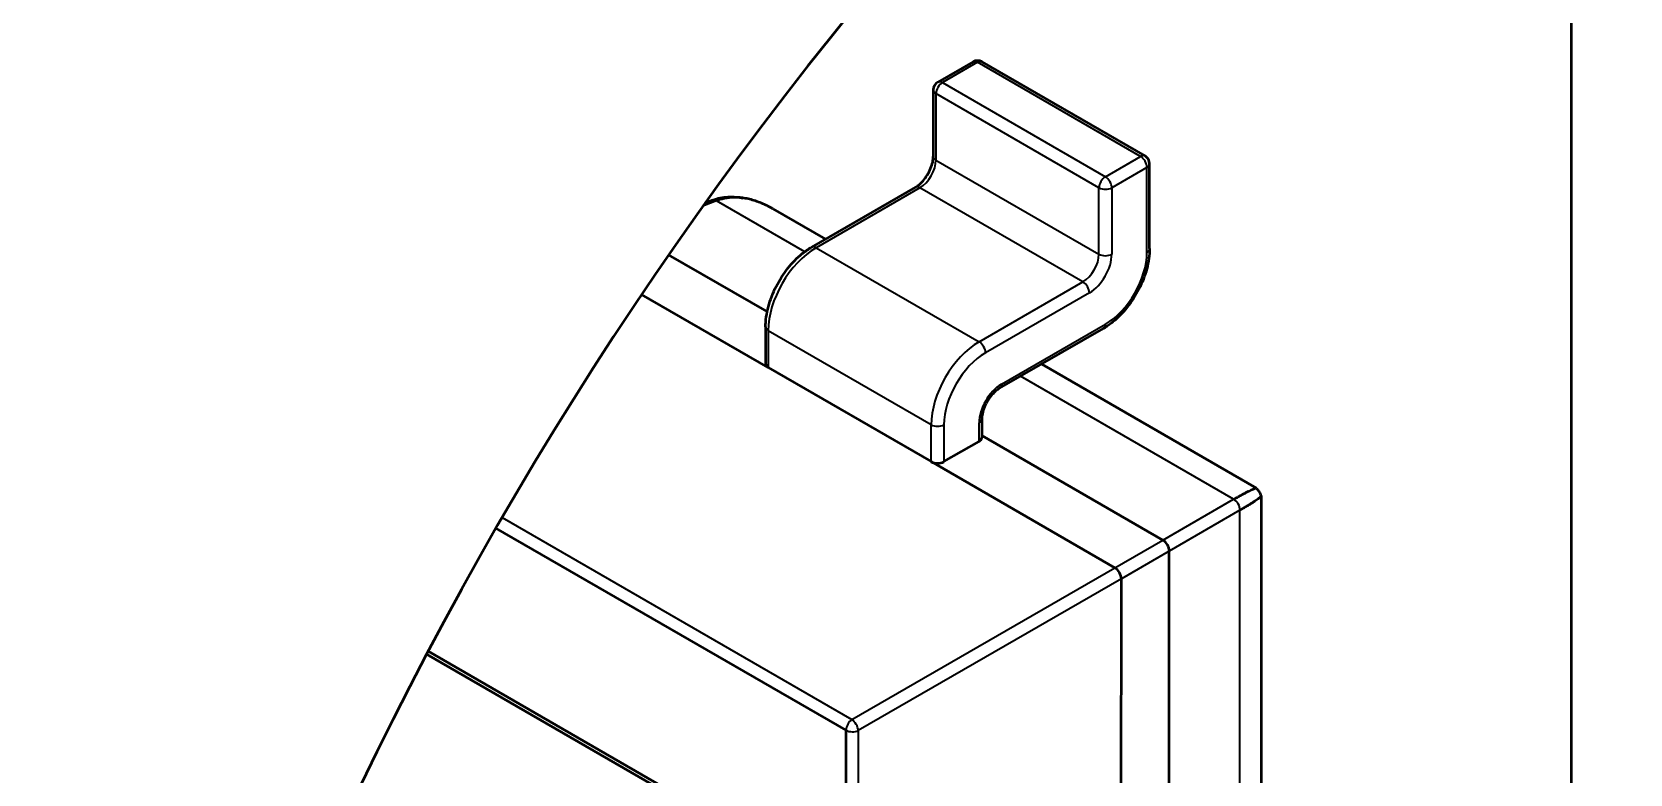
# Model space of a CAD drawing. Header units: millimetres. Extents: x 3100 to 5091, y 868 to 1900.
# Drawn here: x 4150.912 to 4154.447, y 1678.561 to 1680.204 of the extents above; entities that cross this region are included whole.
import ezdxf

# ---------------------------------------------------------------- set-up
doc = ezdxf.new("R2010")
doc.units = ezdxf.units.MM
doc.header["$LTSCALE"] = 1.8
doc.layers.add('외형선(ISO)', color=7, linetype='Continuous', lineweight=50)
doc.layers.add('좁은 외형선(ISO)', color=7, linetype='Continuous', lineweight=35)

msp = doc.modelspace()

# ---------------------------------------------------------------- linework, layer by layer
at = {"layer": '외형선(ISO)'}
for p, q in [((4154.3179, 1659.7103), (4154.3179, 1681.6825)), ((4152.9939, 1680.1374), (4152.9161, 1680.0924)), ((4153.3745, 1679.9291), (4153.0139, 1680.1374)), ((4152.9061, 1680.0751), (4152.9061, 1679.9282)), ((4153.3845, 1679.724), (4153.3845, 1679.9117)), ((4152.8666, 1679.8598), (4152.6368, 1679.7271)), ((4152.418, 1679.8315), (4152.4007, 1679.8247)), ((4152.5511, 1679.8119), (4152.6674, 1679.7448)), ((4152.5385, 1679.5845), (4152.3204, 1679.7105)), ((4152.5407, 1679.4608), (4152.2605, 1679.6226)), ((4152.5349, 1679.5506), (4152.5348, 1679.4689)), ((4153.0528, 1679.4148), (4153.2826, 1679.5474)), ((4152.5407, 1679.4608), (4152.9013, 1679.2525)), ((4153.1458, 1679.4685), (4153.6212, 1679.1939)), ((4153.0133, 1679.3464), (4153.0133, 1679.3055)), ((4153.414, 1679.0789), (4153.0133, 1679.3103)), ((4152.9296, 1679.2525), (4153.0074, 1679.2974)), ((4153.3079, 1679.0176), (4152.9013, 1679.2525)), ((4153.6313, 1679.1764), (4153.631, 1677.002)), ((4152.7131, 1678.6579), (4151.9385, 1679.1053)), ((4153.414, 1679.0788), (4153.414, 1679.0789)), ((4153.4277, 1676.7602), (4153.4281, 1679.0544)), ((4153.4281, 1679.0544), (4153.4281, 1679.0544)), ((4153.308, 1679.0176), (4153.3079, 1679.0176)), ((4153.3217, 1676.699), (4153.3221, 1678.9931)), ((4153.3221, 1678.9931), (4153.3221, 1678.9932)), ((4151.785, 1678.8265), (4152.7131, 1678.2905)), ((4151.7883, 1678.8328), (4152.7131, 1678.2987)), ((4152.7131, 1678.2905), (4152.7131, 1678.6579))]:
    msp.add_line(p, q, dxfattribs=at)
for centre, start, end in [((4153.0039, 1680.12), 59.9906, 120), ((4152.9261, 1680.0751), 120, 179.9906), ((4153.3645, 1679.9117), 359.9906, 59.9906)]:
    msp.add_arc(centre, 0.02, start, end, dxfattribs=at)
for centre, major_axis, ratio, start_param, end_param in [((4154.4475, 1677.6776), (2.5, 4.3301), 0.57735, 5.497787, 8.63938), ((4152.5548, 1679.4689), (-0.02, 0), 0.57746, 0, 0.785493), ((4152.9933, 1679.3055), (0.02, 0), 0.57746, 5.497882, 6.283185), ((4152.9155, 1679.2606), (-0.02, 0), 0.57746, 0.785493, 2.356289), ((4153.4134, 1679.0622), (0.01, -0.0173), 0.626638, 0.787657, 2.353539), ((4153.3086, 1679.0017), (0.01, -0.0173), 0.525861, 0.787677, 2.353552)]:
    msp.add_ellipse(centre, major_axis=major_axis, ratio=ratio, start_param=start_param, end_param=end_param, dxfattribs=at)
for points, knots in [([(4152.8666, 1679.8598), (4152.8697, 1679.8615), (4152.873, 1679.864), (4152.8795, 1679.8698), (4152.8828, 1679.8732), (4152.889, 1679.881), (4152.8921, 1679.8855), (4152.8974, 1679.8948), (4152.8997, 1679.8998), (4152.9033, 1679.9096), (4152.9046, 1679.9145), (4152.9059, 1679.9223), (4152.9061, 1679.9254), (4152.9061, 1679.9282)], [0, 0, 0, 0, 0.001510453, 0.001510453, 0.003013376, 0.003013376, 0.004603009, 0.004603009, 0.00623754, 0.00623754, 0.007868803, 0.007868803, 0.009050935, 0.009050935, 0.009050935, 0.009050935]), ([(4152.418, 1679.8315), (4152.4287, 1679.8357), (4152.4403, 1679.8379), (4152.4631, 1679.8389), (4152.4744, 1679.8379), (4152.4857, 1679.8359)], [0, 0, 0, 0, 0.003926271, 0.003926271, 0.007626008, 0.007626008, 0.007626008, 0.007626008]), ([(4152.5511, 1679.8119), (4152.5494, 1679.8129), (4152.5477, 1679.8139), (4152.5459, 1679.8149), (4152.5414, 1679.8173), (4152.537, 1679.8195), (4152.5325, 1679.8216), (4152.528, 1679.8236), (4152.5236, 1679.8255), (4152.5192, 1679.8271), (4152.5148, 1679.8288), (4152.5104, 1679.8302), (4152.5061, 1679.8315), (4152.5018, 1679.8327), (4152.4975, 1679.8337), (4152.4933, 1679.8346), (4152.4891, 1679.8354), (4152.4849, 1679.8361), (4152.4809, 1679.8365), (4152.4768, 1679.837), (4152.4728, 1679.8372), (4152.4689, 1679.8373), (4152.465, 1679.8374), (4152.4611, 1679.8372), (4152.4574, 1679.8369), (4152.4537, 1679.8366), (4152.45, 1679.8362), (4152.4465, 1679.8355), (4152.443, 1679.8349), (4152.4395, 1679.8341), (4152.4362, 1679.8331), (4152.4329, 1679.8322), (4152.4297, 1679.8311), (4152.4265, 1679.8298)], [2.3537343, 2.3537343, 2.3537343, 2.3537343, 2.3799944, 2.3799944, 2.3799944, 2.4474276, 2.4474276, 2.4474276, 2.5148608, 2.5148608, 2.5148608, 2.582294, 2.582294, 2.582294, 2.6497271, 2.6497271, 2.6497271, 2.7171603, 2.7171603, 2.7171603, 2.7845935, 2.7845935, 2.7845935, 2.8520267, 2.8520267, 2.8520267, 2.9194598, 2.9194598, 2.9194598, 2.986893, 2.986893, 2.986893, 3.0543262, 3.0543262, 3.0543262, 3.0543262]), ([(4152.5349, 1679.5506), (4152.5349, 1679.5649), (4152.5371, 1679.5802), (4152.5452, 1679.6105), (4152.5511, 1679.6257), (4152.5658, 1679.6544), (4152.5746, 1679.6681), (4152.5941, 1679.6927), (4152.6049, 1679.7037), (4152.6229, 1679.7183), (4152.6298, 1679.7231), (4152.6368, 1679.7271)], [0, 0, 0, 0, 0.00501756, 0.00501756, 0.0098973, 0.0098973, 0.01468923, 0.01468923, 0.01945889, 0.01945889, 0.02229104, 0.02229104, 0.02229104, 0.02229104]), ([(4153.3845, 1679.724), (4153.3845, 1679.7097), (4153.3823, 1679.6943), (4153.3742, 1679.664), (4153.3682, 1679.6488), (4153.3536, 1679.6201), (4153.3448, 1679.6064), (4153.3253, 1679.5819), (4153.3144, 1679.5708), (4153.2965, 1679.5563), (4153.2896, 1679.5515), (4153.2826, 1679.5474)], [0, 0, 0, 0, 0.00501756, 0.00501756, 0.0098973, 0.0098973, 0.01468923, 0.01468923, 0.01945889, 0.01945889, 0.02229104, 0.02229104, 0.02229104, 0.02229104]), ([(4153.0528, 1679.4148), (4153.0497, 1679.413), (4153.0464, 1679.4106), (4153.0398, 1679.4048), (4153.0366, 1679.4013), (4153.0303, 1679.3935), (4153.0273, 1679.3891), (4153.022, 1679.3797), (4153.0197, 1679.3747), (4153.0161, 1679.3649), (4153.0148, 1679.36), (4153.0135, 1679.3522), (4153.0133, 1679.3491), (4153.0133, 1679.3464)], [0, 0, 0, 0, 0.001510453, 0.001510453, 0.003013376, 0.003013376, 0.004603009, 0.004603009, 0.00623754, 0.00623754, 0.007868803, 0.007868803, 0.009050935, 0.009050935, 0.009050935, 0.009050935]), ([(4153.5705, 1679.1692), (4153.5731, 1679.1707), (4153.5757, 1679.1721), (4153.5782, 1679.1735), (4153.5808, 1679.1749), (4153.5832, 1679.1763), (4153.5856, 1679.1776), (4153.588, 1679.1789), (4153.5903, 1679.1802), (4153.5925, 1679.1813), (4153.5947, 1679.1825), (4153.5968, 1679.1836), (4153.5988, 1679.1847), (4153.6008, 1679.1857), (4153.6027, 1679.1867), (4153.6045, 1679.1875), (4153.6063, 1679.1884), (4153.6079, 1679.1892), (4153.6094, 1679.1899), (4153.6109, 1679.1907), (4153.6123, 1679.1913), (4153.6136, 1679.1918), (4153.6148, 1679.1924), (4153.6159, 1679.1928), (4153.6169, 1679.1931), (4153.6178, 1679.1935), (4153.6187, 1679.1937), (4153.6193, 1679.1939), (4153.62, 1679.194), (4153.6205, 1679.1941), (4153.6209, 1679.194), (4153.6211, 1679.194), (4153.6212, 1679.1939), (4153.6213, 1679.1938)], [3.2288591, 3.2288591, 3.2288591, 3.2288591, 3.2962923, 3.2962923, 3.2962923, 3.3637255, 3.3637255, 3.3637255, 3.4311586, 3.4311586, 3.4311586, 3.4985918, 3.4985918, 3.4985918, 3.566025, 3.566025, 3.566025, 3.6334582, 3.6334582, 3.6334582, 3.7008913, 3.7008913, 3.7008913, 3.7683245, 3.7683245, 3.7683245, 3.8357577, 3.8357577, 3.8357577, 3.9031909, 3.9031909, 3.9031909, 3.9380442, 3.9380442, 3.9380442, 3.9380442]), ([(4153.6313, 1679.1765), (4153.6313, 1679.1763), (4153.6313, 1679.1762), (4153.6313, 1679.176), (4153.6311, 1679.1757), (4153.6308, 1679.1752), (4153.6304, 1679.1747), (4153.6299, 1679.1742), (4153.6293, 1679.1737), (4153.6285, 1679.173), (4153.6277, 1679.1723), (4153.6268, 1679.1716), (4153.6257, 1679.1708), (4153.6246, 1679.17), (4153.6234, 1679.1691), (4153.622, 1679.1681), (4153.6206, 1679.1672), (4153.6191, 1679.1661), (4153.6175, 1679.165), (4153.6158, 1679.1639), (4153.614, 1679.1628), (4153.6121, 1679.1616), (4153.6103, 1679.1604), (4153.6082, 1679.1591), (4153.6061, 1679.1578), (4153.604, 1679.1564), (4153.6018, 1679.1551), (4153.5994, 1679.1537), (4153.5971, 1679.1523), (4153.5947, 1679.1508), (4153.5922, 1679.1493), (4153.5897, 1679.1478), (4153.5872, 1679.1463), (4153.5845, 1679.1448)], [2.3452559, 2.3452559, 2.3452559, 2.3452559, 2.3799944, 2.3799944, 2.3799944, 2.4474276, 2.4474276, 2.4474276, 2.5148608, 2.5148608, 2.5148608, 2.582294, 2.582294, 2.582294, 2.6497271, 2.6497271, 2.6497271, 2.7171603, 2.7171603, 2.7171603, 2.7845935, 2.7845935, 2.7845935, 2.8520267, 2.8520267, 2.8520267, 2.9194598, 2.9194598, 2.9194598, 2.986893, 2.986893, 2.986893, 3.0543262, 3.0543262, 3.0543262, 3.0543262]), ([(4153.6208, 1679.1933), (4153.6229, 1679.1915), (4153.6247, 1679.1895), (4153.6278, 1679.1848), (4153.6291, 1679.182), (4153.6302, 1679.1783), (4153.6304, 1679.1773), (4153.6306, 1679.1763)], [0, 0, 0, 0, 0.000808075, 0.000808075, 0.001695555, 0.001695555, 0.001991993, 0.001991993, 0.001991993, 0.001991993])]:
    msp.add_open_spline(points, degree=3, knots=knots, dxfattribs=at)
at = {"layer": '좁은 외형선(ISO)'}
for p, q in [((4153.0039, 1680.1364), (4152.9261, 1680.0915)), ((4153.3645, 1679.9281), (4153.0039, 1680.1364)), ((4152.9261, 1680.0915), (4153.2868, 1679.8832)), ((4153.2726, 1679.8587), (4152.912, 1680.067)), ((4152.912, 1680.067), (4152.912, 1679.92)), ((4152.912, 1679.92), (4153.2726, 1679.7117)), ((4153.2868, 1679.8832), (4153.3645, 1679.9281)), ((4153.3787, 1679.9036), (4153.3009, 1679.8587)), ((4153.3787, 1679.7158), (4153.3787, 1679.9036)), ((4152.8766, 1679.8588), (4152.6468, 1679.7261)), ((4153.2372, 1679.6505), (4152.8766, 1679.8588)), ((4153.2726, 1679.7117), (4153.2726, 1679.8587)), ((4153.3009, 1679.8587), (4153.3009, 1679.7117)), ((4152.4265, 1679.8298), (4152.3958, 1679.8178)), ((4152.6217, 1679.7171), (4152.4265, 1679.8298)), ((4152.6468, 1679.7261), (4153.0074, 1679.5178)), ((4153.0074, 1679.5178), (4153.2372, 1679.6505)), ((4153.2514, 1679.626), (4153.0216, 1679.4933)), ((4153.0569, 1679.4239), (4153.2867, 1679.5566)), ((4152.9013, 1679.3341), (4152.5407, 1679.5424)), ((4152.5407, 1679.5424), (4152.5407, 1679.4608)), ((4153.5705, 1679.1692), (4153.099, 1679.4415)), ((4152.9013, 1679.2525), (4152.9013, 1679.3341)), ((4152.9296, 1679.3341), (4152.9296, 1679.2525)), ((4153.0074, 1679.2974), (4153.0074, 1679.3382)), ((4153.414, 1679.0788), (4153.5705, 1679.1692)), ((4153.5845, 1679.1448), (4153.4281, 1679.0544)), ((4153.5842, 1676.8851), (4153.5845, 1679.1448)), ((4151.952, 1679.1287), (4152.726, 1678.6816)), ((4153.3079, 1679.0176), (4153.414, 1679.0789)), ((4153.4281, 1679.0544), (4153.3221, 1678.9931)), ((4152.726, 1678.6816), (4153.308, 1679.0176)), ((4153.3221, 1678.9932), (4152.7401, 1678.6572)), ((4152.7401, 1678.6572), (4152.7398, 1676.4711))]:
    msp.add_line(p, q, dxfattribs=at)
for centre, major_axis, ratio, start_param, end_param in [((4153.0039, 1680.12), (-0.01, 0.0173), 0.57735, 5.497598, 6.283185), ((4153.0039, 1680.12), (0.01, 0.0173), 0.577241, 0, 0.785493), ((4152.9261, 1680.0751), (-0.01, -0.0173), 0.577241, 3.927086, 5.497882), ((4152.9261, 1680.0751), (-0.01, 0.0173), 0.57735, 5.497598, 6.283185), ((4152.9261, 1680.0751), (-0.02, 0), 0.57746, 0, 0.785493), ((4152.8766, 1679.8996), (-0.025, -0.0433), 0.577241, 0.785493, 2.356289), ((4152.9261, 1679.9282), (-0.02, 0), 0.57746, 0, 0.785493), ((4153.3645, 1679.9117), (0.01, 0.0173), 0.577241, 0, 0.785493), ((4153.3645, 1679.9117), (-0.01, 0.0173), 0.57735, 3.926801, 5.497598), ((4153.3645, 1679.9117), (0.02, 0), 0.57746, 5.497882, 6.283185), ((4153.2868, 1679.8668), (-0.01, -0.0173), 0.577241, 3.927086, 5.497882), ((4153.2868, 1679.8668), (-0.01, 0.0173), 0.57735, 3.926801, 5.497598), ((4152.8766, 1679.8424), (-0.01, 0.0173), 0.57735, 5.497598, 6.283185), ((4153.2868, 1679.8668), (-0.02, 0), 0.57746, 0.785493, 2.356289), ((4152.4253, 1679.8129), (-0.0073, 0.0186), 0.573, 5.588008, 6.283185), ((4152.6468, 1679.6036), (-0.075, -0.1299), 0.577241, 3.927086, 5.497882), ((4152.6468, 1679.7098), (-0.01, 0.0173), 0.57735, 5.497598, 6.283185), ((4153.2372, 1679.6913), (0.025, 0.0433), 0.577241, 3.927086, 5.497882), ((4153.2514, 1679.6831), (-0.035, -0.0606), 0.577241, 0.785493, 2.356289), ((4153.2867, 1679.7199), (-0.02, 0), 0.57746, 0.785493, 2.356289), ((4153.2867, 1679.6627), (0.065, 0.1126), 0.577241, 3.927086, 5.497882), ((4153.3645, 1679.724), (0.02, 0), 0.57746, 5.497882, 6.283185), ((4153.2372, 1679.6342), (-0.01, 0.0173), 0.57735, 3.926801, 5.497598), ((4153.2726, 1679.5648), (0.01, -0.0173), 0.57735, 0, 0.785209), ((4152.5549, 1679.5506), (-0.02, 0), 0.57746, 0, 0.785493), ((4153.0074, 1679.3953), (0.075, 0.1299), 0.577241, 0.785493, 2.356289), ((4153.0215, 1679.3872), (-0.065, -0.1126), 0.577241, 3.927086, 5.497882), ((4153.0074, 1679.5015), (-0.01, 0.0173), 0.57735, 3.926801, 5.497598), ((4153.0569, 1679.3668), (0.035, 0.0606), 0.577241, 0.785493, 2.356289), ((4153.0428, 1679.4321), (0.01, -0.0173), 0.57735, 0, 0.785209), ((4152.9933, 1679.3464), (0.02, 0), 0.57746, 5.497882, 6.283185), ((4152.9155, 1679.3423), (-0.02, 0), 0.57746, 0.785493, 2.356289), ((4153.5692, 1679.1522), (0.01, -0.0173), 0.67324, 0.788987, 2.352187), ((4152.7273, 1678.6661), (-0.01, -0.0173), 0.577241, 4.014352, 5.497882), ((4152.7273, 1678.6661), (0.01, -0.0173), 0.472722, 0.789021, 2.352221), ((4152.7273, 1678.6661), (0.02, 0), 0.57746, 3.927086, 5.410615)]:
    msp.add_ellipse(centre, major_axis=major_axis, ratio=ratio, start_param=start_param, end_param=end_param, dxfattribs=at)

doc.saveas('drawing.dxf')
